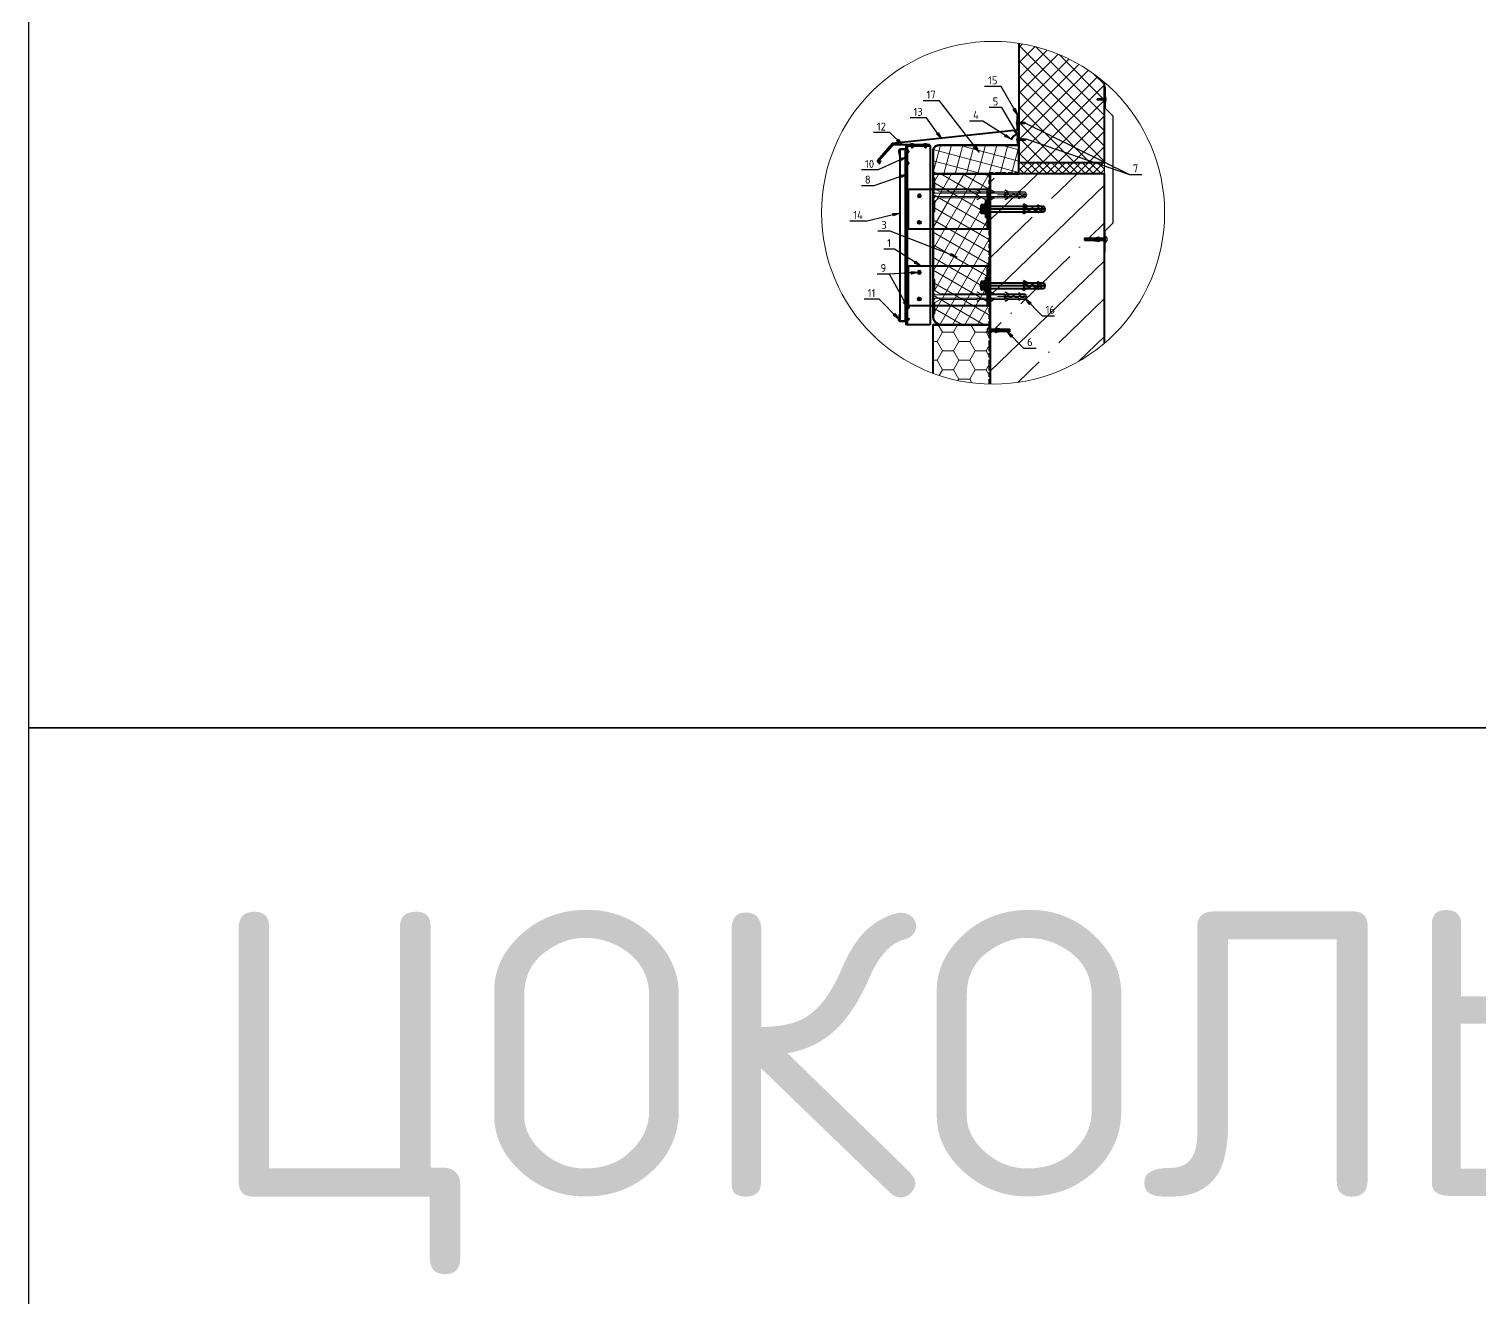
# Model space of a CAD drawing. Header units: millimetres. Extents: x -3689 to 2955806, y -724709 to -635850.
# Drawn here: x 2939567 to 2942103, y -716529 to -714310 of the extents above; entities that cross this region are included whole.
import ezdxf

# ---------------------------------------------------------------- set-up
doc = ezdxf.new("R2010")
doc.units = ezdxf.units.MM
doc.set_wipeout_variables(frame=1)
doc.linetypes.add('DASHED2', pattern=[0.375, 0.25, -0.125])
for name, color, linetype, lineweight in [('_PP_Hatch', 9, 'Continuous', 9), ('_PP_Primary Line Continuous', 3, 'Continuous', 40), ('_Выноска', 7, 'Continuous', 15), ('K_Dim', 165, 'Continuous', 13), ('гидроветрозащита', 10, 'Continuous', 70), ('Гидроизоляция монолита', 30, 'DASHED2', 50), ('Стены', 7, 'Continuous', 18), ('Стены сечение', 7, 'Continuous', 40), ('Штрих Мин. Вата', 40, 'Continuous', 15)]:
    doc.layers.add(name, color=color, linetype=linetype, lineweight=lineweight)
doc.layers.add('S-METL', color=14, linetype='Continuous')
doc.styles.add('GOST-2.304_Type-B', font='')
doc.styles.add('стиль1', font='isocpeur.ttf')
doc.styles.get('GOST-2.304_Type-B').set_extended_font_data('GOST Common')

# ---------------------------------------------------------------- blocks, each defined once
blk = doc.blocks.new('*U395')
for points in [[(-60.6, -10.6), (-50, 0)], [(-50, 0), (100.4, 0)], [(111, -10.6), (100.4, 0)], [(-80.6, -11.6), (-90.6, -11.6), (-90.6, -10.6), (-60.6, -10.6)], [(131, -11.6), (141, -11.6), (141, -10.6), (111, -10.6)]]:
    blk.add_lwpolyline(points)
blk = doc.blocks.new('шуруп 4х40')
at = {"color": 0}
for p, q in [((-3.2, -2.9), (-3.2, 2.9)), ((-1.1, 5.3), (0, 5.3)), ((0, -5.3), (0, 5.3)), ((0, 1.9), (0.1, 2)), ((0.8, -1.7), (0, 1.1)), ((1.1, -2), (0.1, 2)), ((0.1, 2), (0.4, 1.7)), ((1.4, -1.7), (0.4, 1.7)), ((2.3, 1.7), (0.4, 1.7)), ((2.3, 1.7), (2.5, 2)), ((3.2, -1.7), (2.3, 1.7)), ((3.5, -2), (2.5, 2)), ((2.5, 2), (2.8, 1.7)), ((3.8, -1.7), (2.8, 1.7)), ((2.8, 1.7), (4.7, 1.7)), ((4.7, 1.7), (4.9, 2)), ((5.6, -1.7), (4.7, 1.7)), ((5.9, -2), (4.9, 2)), ((4.9, 2), (5.2, 1.7)), ((6.2, -1.7), (5.2, 1.7)), ((5.2, 1.7), (7.1, 1.7)), ((7.1, 1.7), (7.3, 2)), ((8.1, -1.7), (7.1, 1.7)), ((8.4, -2), (7.3, 2)), ((7.3, 2), (7.7, 1.7)), ((8.6, -1.7), (7.7, 1.7)), ((9.5, 1.7), (7.7, 1.7)), ((9.5, 1.7), (9.8, 2)), ((10.5, -1.7), (9.5, 1.7)), ((10.8, -2), (9.8, 2)), ((9.8, 2), (10.1, 1.7)), ((11.1, -1.7), (10.1, 1.7)), ((12, 1.7), (10.1, 1.7)), ((12, 1.7), (12.2, 2)), ((12.9, -1.7), (12, 1.7)), ((13.2, -2), (12.2, 2)), ((12.2, 2), (12.5, 1.7)), ((13.5, -1.7), (12.5, 1.7)), ((12.5, 1.7), (14.4, 1.7)), ((14.4, 1.7), (14.6, 2)), ((15.3, -1.7), (14.4, 1.7)), ((15.6, -2), (14.6, 2)), ((14.6, 2), (14.9, 1.7)), ((15.9, -1.7), (14.9, 1.7)), ((14.9, 1.7), (16.8, 1.7)), ((16.8, 1.7), (17.1, 2)), ((17.8, -1.7), (16.8, 1.7)), ((18.1, -2), (17.1, 2)), ((17.1, 2), (17.4, 1.7)), ((18.3, -1.7), (17.4, 1.7)), ((19.2, 1.7), (17.4, 1.7)), ((19.2, 1.7), (19.5, 2)), ((20.2, -1.7), (19.2, 1.7)), ((20.5, -2), (19.5, 2)), ((19.5, 2), (19.8, 1.7)), ((20.7, -1.7), (19.8, 1.7)), ((21.6, 1.7), (19.8, 1.7)), ((21.6, 1.7), (21.9, 2)), ((22.6, -1.7), (21.6, 1.7)), ((22.9, -2), (21.9, 2)), ((21.9, 2), (22.2, 1.7)), ((23.2, -1.7), (22.2, 1.7)), ((24, 1.7), (22.2, 1.7)), ((24, 1.7), (24.3, 2)), ((25, -1.7), (24, 1.7)), ((25.3, -2), (24.3, 2)), ((24.3, 2), (24.6, 1.7)), ((25.6, -1.7), (24.6, 1.7)), ((26.5, 1.7), (24.6, 1.7)), ((26.5, 1.7), (26.7, 2)), ((27.4, -1.7), (26.5, 1.7)), ((27.7, -2), (26.7, 2)), ((26.7, 2), (27, 1.7)), ((28, -1.7), (27, 1.7)), ((28.9, 1.7), (27, 1.7)), ((28.9, 1.7), (29.1, 2)), ((29.8, -1.7), (28.9, 1.7)), ((30.1, -2), (29.1, 2)), ((29.1, 2), (29.4, 1.7)), ((30.4, -1.7), (29.4, 1.7)), ((29.4, 1.7), (31.3, 1.7)), ((31.3, 1.7), (31.5, 2)), ((32.2, -1.7), (31.3, 1.7)), ((32.5, -2), (31.5, 2)), ((31.5, 2), (31.8, 1.7)), ((32.8, -1.7), (31.8, 1.7)), ((31.8, 1.7), (33.8, 1.7)), ((33.8, 1.7), (34, 2)), ((34.7, -1.7), (33.8, 1.7)), ((35, -2), (34, 2)), ((34, 2), (34.3, 1.7)), ((35.3, -1.7), (34.3, 1.7)), ((34.3, 1.7), (35.7, 1.7)), ((36.2, 1.5), (35.7, 1.7)), ((36.5, 1.7), (36.2, 1.5)), ((36.9, -1.2), (36.2, 1.5)), ((37.2, -1.4), (36.5, 1.7)), ((36.9, 1.2), (36.5, 1.7)), ((37.4, -1), (36.9, 1.2)), ((40, 0), (36.9, 1.2)), ((37.4, -1), (40, 0)), ((-1.1, -5.3), (0, -5.3)), ((0, -1.7), (0.8, -1.7)), ((0.8, -1.7), (1.1, -2)), ((1.4, -1.7), (1.1, -2)), ((1.4, -1.7), (3.2, -1.7)), ((3.2, -1.7), (3.5, -2)), ((3.8, -1.7), (3.5, -2)), ((3.8, -1.7), (5.6, -1.7)), ((5.6, -1.7), (5.9, -2)), ((6.2, -1.7), (5.9, -2)), ((6.2, -1.7), (8.1, -1.7)), ((8.1, -1.7), (8.4, -2)), ((8.6, -1.7), (8.4, -2)), ((8.6, -1.7), (10.5, -1.7)), ((10.5, -1.7), (10.8, -2)), ((11.1, -1.7), (10.8, -2)), ((11.1, -1.7), (12.9, -1.7)), ((12.9, -1.7), (13.2, -2)), ((13.5, -1.7), (13.2, -2)), ((13.5, -1.7), (15.3, -1.7)), ((15.3, -1.7), (15.6, -2)), ((15.9, -1.7), (15.6, -2)), ((15.9, -1.7), (17.8, -1.7)), ((17.8, -1.7), (18.1, -2)), ((18.3, -1.7), (18.1, -2)), ((18.3, -1.7), (20.2, -1.7)), ((20.2, -1.7), (20.5, -2)), ((20.7, -1.7), (20.5, -2)), ((20.7, -1.7), (22.6, -1.7)), ((22.6, -1.7), (22.9, -2)), ((23.2, -1.7), (22.9, -2)), ((23.2, -1.7), (25, -1.7)), ((25, -1.7), (25.3, -2)), ((25.6, -1.7), (25.3, -2)), ((25.6, -1.7), (27.4, -1.7)), ((27.4, -1.7), (27.7, -2)), ((28, -1.7), (27.7, -2)), ((28, -1.7), (29.8, -1.7)), ((29.8, -1.7), (30.1, -2)), ((30.4, -1.7), (30.1, -2)), ((30.4, -1.7), (32.2, -1.7)), ((32.2, -1.7), (32.5, -2)), ((32.8, -1.7), (32.5, -2)), ((32.8, -1.7), (34.7, -1.7)), ((34.7, -1.7), (35, -2)), ((35.3, -1.7), (35, -2)), ((35.3, -1.7), (35.7, -1.7)), ((35.7, -1.7), (36.9, -1.2)), ((36.9, -1.2), (37.2, -1.4)), ((37.2, -1.4), (37.4, -1))]:
    blk.add_line(p, q, dxfattribs=at)
for centre, start, end in [((1.8, 0.6), 122.3235, 155.8642), ((1.8, -0.6), 204.1358, 237.6765)]:
    blk.add_arc(centre, 5.56, start, end, dxfattribs=at)
blk = doc.blocks.new('дюбель 6х40')
for p, q in [((0, 3), (12, 3)), ((0, -3), (0, 3)), ((12, 3.6), (12.1, 4.5)), ((21, 2.1), (12, 3.6)), ((12, 3), (12, 2.1)), ((12, 2.1), (21, 2.1)), ((12, 0.3), (40, 0.3)), ((12, -0.3), (12, 0.3)), ((21, 3), (12.1, 4.5)), ((21, 3), (38.6, 3)), ((24, 1.2), (24, 3)), ((24, 1.2), (27.6, 1.2)), ((27.6, 1.2), (27.6, 3)), ((30, 1.2), (30, 3)), ((30, 1.2), (33.6, 1.2)), ((33.6, 1.2), (33.6, 3)), ((38.6, 3), (38.6, 0.3)), ((40, 1.8), (38.6, 3)), ((40, 1.8), (40, 0.3)), ((12, -3), (0, -3)), ((12, -0.3), (40, -0.3)), ((21, -2.1), (12, -3.6)), ((12, -2.1), (21, -2.1)), ((12, -3), (12, -2.1)), ((12, -3.6), (12.1, -4.5)), ((21, -3), (12.1, -4.5)), ((38.6, -3), (21, -3)), ((24, -1.2), (27.6, -1.2)), ((24, -1.2), (24, -3)), ((27.6, -1.2), (27.6, -3)), ((30, -1.2), (33.6, -1.2)), ((30, -1.2), (30, -3)), ((33.6, -1.2), (33.6, -3)), ((38.6, -0.3), (38.6, -3)), ((40, -1.8), (38.6, -3)), ((40, -0.3), (40, -1.8))]:
    blk.add_line(p, q)
blk = doc.blocks.new('*U410')
for name in ['шуруп 4х40', 'дюбель 6х40']:
    blk.add_blockref(name, (0, 0))
blk = doc.blocks.new('анкер')
at = {"color": 9, "ltscale": 10}
blk.add_line((10.1, 0), (-105.7, 0), dxfattribs=at)
at = {"color": 9, "ltscale": 5}
for p, q in [((-103, 6.2), (-102.4, 7.4)), ((-103, -6.2), (-103, 6.2)), ((-97.3, 7.4), (-102.4, 7.4)), ((-97.3, 3.7), (-102.4, 3.7)), ((-96.6, 8.7), (-97.3, 7.4)), ((-96.6, 8.7), (-96.6, -8.7)), ((-103, -6.2), (-102.4, -7.4)), ((-97.3, -3.7), (-102.4, -3.7)), ((-97.3, -7.4), (-102.4, -7.4)), ((-96.6, -8.7), (-97.3, -7.4))]:
    blk.add_line(p, q, dxfattribs=at)
at = {"color": 9}
for p, q in [((-96.1, 8.7), (-96.6, 8.7)), ((-96.1, -8.7), (-96.6, -8.7))]:
    blk.add_line(p, q, dxfattribs=at)
at = {"color": 9, "ltscale": 3}
blk.add_line((-96.1, 8.7), (-96.1, -8.7), dxfattribs=at)
at = {"color": 9, "ltscale": 7}
for p, q in [((-94.3, 4.9), (-28.6, 4.9)), ((-22.3, 4.9), (-28.4, 8.4)), ((-28.4, 8.4), (-28.4, 7.5)), ((-22.5, 4.1), (-28.4, 7.5)), ((-22.3, 4.9), (-4.3, 4.9)), ((-22.3, 4.9), (-4.3, 4.9)), ((-1.2, 4.9), (-4.3, 6.7)), ((-4.3, 6.7), (-4.3, 6.2)), ((-1.2, 4.1), (-4.3, 6.2)), ((-4.3, 4.9), (-4.3, 4.1)), ((-4.3, 4.1), (-1.2, 4.1)), ((-1.2, 4.9), (6.3, 4.9)), ((8.6, 3), (6.3, 4.9)), ((8.2, -0.5), (8.2, 0.5)), ((8.6, -3), (8.6, 3)), ((-94.3, -4.9), (-28.6, -4.9)), ((-22.5, -4.1), (-28.4, -7.5)), ((-22.3, -4.9), (-28.4, -8.4)), ((-28.4, -8.4), (-28.4, -7.5)), ((-24.9, -0.5), (-25.9, -0.5)), ((-22.3, -4.9), (-4.3, -4.9)), ((-4.3, -4.9), (-4.3, -4.1)), ((-4.3, -4.1), (-1.2, -4.1)), ((-1.2, -4.1), (-4.3, -6.2)), ((-1.2, -4.9), (-4.3, -6.7)), ((-4.3, -6.7), (-4.3, -6.2)), ((-1.2, -4.9), (6.3, -4.9)), ((8.6, -3), (6.3, -4.9))]:
    blk.add_line(p, q, dxfattribs=at)
blk.add_lwpolyline([(-96.1, -8.9), (-94.3, -8.9), (-94.3, 8.9), (-96.1, 8.9)], close=True, dxfattribs=at)
at = {"color": 9, "ltscale": 5}
blk.add_lwpolyline([(-94.3, 14.9), (-91.4, 14.9), (-91.4, -14.9), (-94.3, -14.9)], close=True, dxfattribs=at)
at = {"color": 9, "ltscale": 7}
for points in [[(-29.4, 0.5), (-30.2, 0.5)], [(-28.6, 4.9), (-28.6, 4.1), (-22.5, 4.1)], [(8.2, 0.5), (4.6, 0.5), (2.2, -1.7), (-2.5, 1.9), (-7.9, -1.7), (-13.6, 1.9), (-18.9, -1.7), (-23.3, 1.9), (-24.9, 0.5), (-26.4, 0.5)], [(8.2, -0.5), (4.6, -0.5), (2.2, -2.6), (-2.5, 1), (-7.9, -2.6), (-13.6, 1), (-18.9, -2.6), (-23.3, 0.9), (-24.9, -0.5), (-26.4, -0.5)], [(-29.4, -0.5), (-30.2, -0.5)], [(-28.6, -4.9), (-28.6, -4.1), (-22.5, -4.1)]]:
    blk.add_lwpolyline(points, dxfattribs=at)
for centre, radius, start, end in [((-30.2, 0), 0.471, 90, 270), ((-27.9, 0), 1.57, 17.4576, 162.5424), ((-27.9, 0), 1.57, 197.4576, 342.5424)]:
    blk.add_arc(centre, radius, start, end, dxfattribs=at)
at = {"color": 9, "ltscale": 5}
for points in [[(-102.4, 7.4), (-103.4, 5.6), (-102.4, 3.7)], [(-102.4, 3.7), (-103.4, 0), (-102.4, -3.7)], [(-97.3, 3.7), (-98.4, 5.6), (-97.3, 7.4)], [(-97.3, -3.7), (-98.4, 0), (-97.3, 3.7)], [(-102.4, -3.7), (-103.4, -5.6), (-102.4, -7.4)], [(-97.3, -7.4), (-98.4, -5.6), (-97.3, -3.7)]]:
    blk.add_rational_spline(points, [1.31624349047, 1.51986706708, 1.31624349047], degree=2, dxfattribs=at)
blk = doc.blocks.new('4.2x16')
at = {"lineweight": 0}
for p, q in [((-1.2, 5.3), (-1.2, -5.3)), ((14.9, 1.6), (16, 0))]:
    blk.add_line(p, q, dxfattribs=at)
for points in [[(-1.2, 3.6, 0.114819), (-2.1, 0.2), (-1.6, 0.2), (-1.6, -0.2), (-2.1, -0.2, 0.114819), (-1.2, -3.6)], [(0, -5.3), (0, 5.3, 0.414214), (-0.2, 5.5), (-1, 5.5, 0.414214), (-1.2, 5.3, 0.209763), (-1.2, 3.8)], [(0, 3.1, 0.414214), (1.5, 1.6), (3.3, 1.6), (3.6, 2.1)], [(14.2, -0.8, 0.131652), (14.9, -1.6), (16, 0), (14.2, -0.8), (9.9, 1.6), (14.9, 1.6), (14.7, 1.3), (15.7, -0.1)], [(-1.2, -3.8, 0.209763), (-1.2, -5.3, 0.414214), (-1, -5.5), (-0.2, -5.5, 0.414214), (0, -5.3)], [(5.1, -1.6), (1.5, -1.6, 0.414214), (0, -3.1)]]:
    blk.add_lwpolyline(points, format="xyb", dxfattribs=at)
for points in [[(0, -1.6), (0, -1.6), (0, 1.6)], [(3.6, 2.1), (5.4, -2.1)], [(3.9, 1.6), (5.3, 1.6)], [(5.6, 2.1), (7.4, -2.1)], [(5.9, 1.6), (7.3, 1.6)], [(7.6, 2.1), (9.4, -2.1)], [(7.9, 1.6), (9.3, 1.6)], [(14.7, 1.3), (11, 1.3), (14.6, -0.7)], [(7.1, -1.6), (5.7, -1.6)], [(9.1, -1.6), (7.7, -1.6)], [(11.1, -1.6), (9.7, -1.6)], [(11.7, -1.6), (11.4, -2.1)], [(14.9, -1.6), (11.7, -1.6)]]:
    blk.add_lwpolyline(points, dxfattribs=at)
for points in [[(3.6, 2.1), (5.7, -1.6), (5.4, -2.1), (3.3, 1.6)], [(5.3, 1.6), (5.6, 2.1), (7.7, -1.6), (7.4, -2.1)], [(7.3, 1.6), (7.6, 2.1), (9.7, -1.6), (9.4, -2.1)], [(9.6, 2.1), (11.4, -2.1), (9.3, 1.6), (9.6, 2.1), (11.7, -1.6)]]:
    blk.add_lwpolyline(points, close=True, dxfattribs=at)
blk = doc.blocks.new('*U385')
blk.add_blockref('4.2x16', (0, 0))
blk = doc.blocks.new('перфолента')
at = {"layer": '_PP_Primary Line Continuous', "color": 116, "true_color": 0x136734}
for points in [[(-3.3, -10.6), (-1.3, -10.6), (-1.3, 3.4), (-3.3, 3.4), (-3.3, -10.6)], [(-3.3, 3.4), (-1.3, -10.6), (-1.3, 3.4), (-3.3, -10.6)]]:
    blk.add_lwpolyline(points, dxfattribs=at)
blk = doc.blocks.new('кляммер')
at = {"layer": '_PP_Primary Line Continuous', "color": 6}
blk.add_lwpolyline([(0, 38), (0, 24.6), (-1, 24.6), (-1, 14.6), (0, 14.6), (0, 0)], dxfattribs=at)
blk.add_lwpolyline([(0, 0), (0, 6, 0.414214), (-1, 7), (-10.2, 7, -0.485847), (-13.1, 10.7), (-11.6, 16.8, 0.144281), (-11.7, 18), (-11.9, 18.6)], format="xyb", dxfattribs=at)
blk = doc.blocks.new('заклнпка')
at = {"layer": '_PP_Primary Line Continuous', "color": 116, "true_color": 0x136734}
blk.add_lwpolyline([(-0.3, -2.4), (0, -2.4), (0, -1.4), (2, -1.4, 1.795088), (2, 1.6), (0, 1.6), (0, 2.6), (-0.3, 2.6, 0.29532)], format="xyb", close=True, dxfattribs=at)
blk = doc.blocks.new('ваыаы')
at = {"layer": '_PP_Primary Line Continuous', "color": 159, "true_color": 0x22346e}
blk.add_lwpolyline([(-141.4, 35), (0, 35), (0, -35), (-141.4, -35)], close=True, dxfattribs=at)
blk.add_lwpolyline([(0, -35), (-3, -35), (-3, 35), (0, 35), (-3, -35), (0, -35), (-3, 35)], dxfattribs=at)
blk = doc.blocks.new('заккккккл')
at = {"layer": '_PP_Primary Line Continuous', "color": 7}
for radius in [2.61, 0.21]:
    blk.add_circle((0, 0), radius, dxfattribs=at)
blk = doc.blocks.new('Паршют')
at = {"color": 1}
for p, q in [((164.4, 0), (113, 0)), ((162.6, -0.5), (162.6, 0.5)), ((163, -3), (163, 3)), ((83.3, -4.2), (77.4, -7.6)), ((83.5, -5), (77.4, -8.5)), ((77.4, -8.5), (77.4, -7.6)), ((113, -5), (125.8, -5)), ((131.8, -4.2), (125.9, -7.6)), ((132, -5), (125.9, -8.5)), ((125.9, -8.5), (125.9, -7.6)), ((129.4, -0.5), (128.5, -0.5)), ((132, -5), (150, -5)), ((150, -5), (150, -4.2)), ((150, -4.2), (153.2, -4.2)), ((153.2, -4.2), (150.1, -6.3)), ((153.2, -5), (150.1, -6.8)), ((150.1, -6.8), (150.1, -6.3)), ((153.2, -5), (160.6, -5)), ((163, -3), (160.6, -5))]:
    blk.add_line(p, q, dxfattribs=at)
at = {"color": 9, "ltscale": 7}
for p, q in [((83.5, -5), (101.5, -5)), ((107.6, -4.2), (101.7, -7.6)), ((107.8, -5), (101.7, -8.5)), ((101.7, -8.5), (101.7, -7.6)), ((107.8, -5), (125.8, -5))]:
    blk.add_line(p, q, dxfattribs=at)
at = {"color": 1}
for points in [[(77.4, 7.6), (77.4, 8.5), (83.5, 5), (101.5, 5), (101.5, 4.2), (107.6, 4.2), (101.7, 7.6), (101.7, 8.5), (107.8, 5), (125.8, 5), (125.8, 4.2), (131.8, 4.2), (125.9, 7.6), (125.9, 8.5), (132, 5), (150, 5), (150, 4.2), (153.2, 4.2), (150.1, 6.3), (150.1, 6.8), (153.2, 5), (160.6, 5), (162.9, 3), (162.9, -3), (160.6, -5), (153.2, -5), (150.1, -6.8), (150.1, -6.3), (153.2, -4.2), (150, -4.2), (150, -5), (132, -5), (125.9, -8.5), (125.9, -7.6), (131.8, -4.2), (125.8, -4.2), (125.8, -5), (107.8, -5), (101.7, -8.5), (101.7, -7.6), (107.6, -4.2), (101.5, -4.2), (101.5, -5), (83.5, -5), (77.4, -8.5), (77.4, -7.6), (83.3, -4.2), (77.2, -4.2), (77.2, -5), (12.7, -5), (3, -10.4), (3, -30), (0, -30), (0, 30), (3, 30), (3, 10.4), (12.7, 5), (77.2, 5), (77.2, 4.2), (83.3, 4.2), (77.4, 7.6)], [(162.9, -3), (3.4, -3), (0.6, -6.7), (0.6, -6.7), (0, -6.7), (0, 6.7), (0.6, 6.7), (0.6, 6.7), (3.4, 3), (162.9, 3)], [(113, 5), (125.8, 5), (125.8, 4.2), (131.8, 4.2), (125.9, 7.6)], [(125, 0.5), (124.1, 0.5)], [(132, 5), (125.9, 8.5), (125.9, 7.6)], [(162.6, 0.5), (158.9, 0.5), (156.6, -1.7), (151.9, 1.9), (146.5, -1.7), (140.8, 1.9), (135.5, -1.7), (131.1, 1.9), (129.4, 0.5), (128, 0.5)], [(162.6, -0.5), (158.9, -0.5), (156.6, -2.6), (151.9, 1), (146.5, -2.6), (140.8, 1), (135.5, -2.6), (131.1, 0.9), (129.4, -0.5), (128, -0.5)], [(150, 5), (132, 5), (150, 5), (150, 4.2), (153.2, 4.2), (150.1, 6.3)], [(163, 3), (160.6, 5), (153.2, 5), (150.1, 6.8), (150.1, 6.3)], [(77.2, -5), (77.2, -4.2), (83.3, -4.2)], [(125, -0.5), (124.1, -0.5)], [(125.8, -5), (125.8, -4.2), (131.8, -4.2)]]:
    blk.add_lwpolyline(points, dxfattribs=at)
at = {"color": 9, "ltscale": 7}
for points in [[(83.5, 5), (101.5, 5), (83.5, 5), (77.4, 8.5), (77.4, 7.6)], [(101.5, 5), (101.5, 4.2), (107.6, 4.2), (101.7, 7.6)], [(107.8, 5), (125.8, 5), (107.8, 5), (101.7, 8.5), (101.7, 7.6)], [(101.5, -5), (101.5, -4.2), (107.6, -4.2)]]:
    blk.add_lwpolyline(points, dxfattribs=at)
at = {"color": 1}
for centre, radius, start, end in [((124.1, 0), 0.471, 90, 270), ((126.5, 0), 1.57, 17.4576, 162.5424), ((126.5, 0), 1.57, 197.4576, 342.5424)]:
    blk.add_arc(centre, radius, start, end, dxfattribs=at)

msp = doc.modelspace()

# ---------------------------------------------------------------- hatches: boundary and pattern name
for points in [[(2941296.4, -714459.7), (2941288.5, -714450.4), (2941292.1, -714448.3)], [(2941094.7, -714512.2), (2941084.6, -714505.3), (2941087.6, -714502.3)], [(2941163, -714501.6), (2941154.2, -714493.1), (2941157.7, -714490.6)], [(2941285, -714502.3), (2941273.7, -714497.6), (2941276, -714494.1)], [(2941297.6, -714496.7), (2941289.7, -714487.4), (2941293.4, -714485.3)], [(2941228.9, -714525), (2941219.9, -714516.8), (2941223.3, -714514.2)], [(2941103.4, -714563.8), (2941092.7, -714569.7), (2941091.3, -714565.7)], [(2941090.1, -714631.9), (2941078.9, -714636.8), (2941077.9, -714632.7)], [(2941190.7, -714709), (2941178.7, -714706.6), (2941180.3, -714702.7)], [(2941122.5, -714735.6), (2941110.7, -714738.6), (2941110.4, -714734.4)], [(2941122.6, -714735.5), (2941110.8, -714738.5), (2941110.5, -714734.3)], [(2941127.2, -714723.9), (2941115.9, -714719.3), (2941118.2, -714715.7)], [(2941104.3, -714797), (2941096.7, -714787.5), (2941100.4, -714785.4)], [(2941088.3, -714817.5), (2941078.4, -714810.4), (2941081.4, -714807.4)], [(2941277.9, -714838.8), (2941287.8, -714845.8), (2941284.8, -714848.8)]]:
    msp.add_hatch(color=256).paths.add_polyline_path(points, flags=0)
msp.add_hatch(color=256).paths.add_polyline_path([(2941102.4, -714533.2), (2941092.7, -714540), (2941090.5, -714536.4)])
at = {"layer": '_PP_Hatch', "ltscale": 10}
h = msp.add_hatch(dxfattribs=at)
h.set_pattern_fill('ANSI35', color=256, scale=15, angle=359)
h.set_pattern_definition([(44, (2873942.74, -728131.29), (-66.16621, 68.51712), []), (44, (2874010.08, -728132.47), (-66.16621, 68.51712), [119.0625, -23.8125, 0, -23.8125])])
edge = h.paths.add_edge_path()
edge.add_arc((2941253.4, -714631.3), 300, 269.0438, 310.5399)
edge.add_line((2941448.4, -714859.3), (2941448.4, -714563.2))
edge.add_line((2941448.4, -714563.2), (2941248.4, -714563.2))
edge.add_line((2941248.4, -714563.2), (2941248.4, -714931.3))
at = {"layer": '_Выноска'}
h = msp.add_hatch(color=256, dxfattribs=at)
h.set_gradient(color2=(0, 0, 0))
edge = h.paths.add_edge_path()
edge.add_line((2941295.8, -714461.5), (2941295.8, -714486.5))
edge.add_line((2941295.8, -714486.5), (2941298.4, -714486.5))
edge.add_line((2941298.4, -714486.5), (2941298.4, -714459.1))
edge.add_line((2941298.4, -714459.1), (2941297.8, -714459.1))
edge.add_arc((2941297.8, -714461.1), 2, 90, 180)
edge.add_line((2941295.8, -714461.1), (2941295.8, -714461.5))
at = {"layer": 'Штрих Мин. Вата'}
h = msp.add_hatch(dxfattribs=at)
h.set_pattern_fill('ANSI37', color=256, scale=6)
h.set_pattern_definition([(45, (2910561.015, -741361.536), (-13.470384, 13.470384), []), (135, (2910561.015, -741361.536), (-13.470384, -13.470384), [])])
edge = h.paths.add_edge_path()
edge.add_arc((2941253.4, -714631.3), 300, 49.4601, 81.3744)
edge.add_line((2941298.4, -714334.7), (2941298.4, -714543.2))
edge.add_line((2941298.4, -714543.2), (2941448.4, -714543.2))
edge.add_line((2941448.4, -714543.2), (2941448.4, -714403.3))
h = msp.add_hatch(dxfattribs=at)
h.set_pattern_fill('ANSI37', color=256, scale=6, angle=30)
h.set_pattern_definition([(75, (2910561.015, -744585.486), (-18.400887, 4.930503), []), (165, (2910561.015, -744585.486), (-4.930503, -18.400887), [])])
edge = h.paths.add_edge_path()
edge.add_line((2941298.4, -714563.2), (2941298.4, -714513.2))
edge.add_line((2941298.4, -714513.2), (2941158.4, -714513.2))
edge.add_arc((2941158.4, -714523.2), 10, 90, 180)
edge.add_line((2941148.4, -714523.2), (2941148.4, -714563.2))
edge.add_line((2941148.4, -714563.2), (2941298.4, -714563.2))
h = msp.add_hatch(dxfattribs=at)
h.set_pattern_fill('ANSI37', color=256, scale=3)
h.set_pattern_definition([(45, (2910561.015, -741361.536), (-6.735192, 6.735192), []), (135, (2910561.015, -741361.536), (-6.735192, -6.735192), [])])
h.paths.add_polyline_path([(2941298.4, -714543.2), (2941448.4, -714543.2), (2941448.4, -714563.2), (2941298.4, -714563.2)])
h = msp.add_hatch(dxfattribs=at)
h.set_pattern_fill('ANSI37', color=256, scale=6, angle=15)
h.set_pattern_definition([(60, (2910561.015, -744585.486), (-16.497784, 9.525), []), (150, (2910561.015, -744585.486), (-9.525, -16.497784), [])])
edge = h.paths.add_edge_path()
edge.add_line((2941248.4, -714827.2), (2941248.4, -714563.2))
edge.add_line((2941248.4, -714563.2), (2941148.4, -714563.2))
edge.add_line((2941148.4, -714563.2), (2941148.4, -714813.2))
edge.add_arc((2941163, -714812.8), 14.6, 181.5535, 259.3691)
edge.add_line((2941160.3, -714827.2), (2941248.4, -714827.2))
h = msp.add_hatch(dxfattribs=at)
h.set_pattern_fill('HONEY', color=256, scale=6)
h.set_pattern_definition([(0, (2910561.015, -744585.486), (28.575, 16.497784), [19.05, -38.1]), (120, (2910561.015, -744585.486), (-28.575, 16.497784), [19.05, -38.1]), (60, (2910561.015, -744585.486), (6e-08, 32.995568), [-38.1, 19.05])])
edge = h.paths.add_edge_path()
edge.add_arc((2941253.4, -714631.3), 300, 249.5113, 269.0438)
edge.add_line((2941248.4, -714931.3), (2941248.4, -714827.2))
edge.add_line((2941248.4, -714827.2), (2941148.4, -714827.2))
edge.add_line((2941148.4, -714827.2), (2941148.4, -714912.3))

# ---------------------------------------------------------------- linework, layer by layer
for p, q in [((2941267.3, -714410.1), (2941238.5, -714410.1)), ((2941268.5, -714447.1), (2941246.7, -714447.1)), ((2941163, -714501.6), (2941136.9, -714465.3)), ((2941102.4, -714533.2), (2941052.2, -714556.3)), ((2941052.2, -714556.3), (2941023.4, -714556.3)), ((2941090.1, -714631.9), (2941033, -714645.9)), ((2941033, -714645.9), (2941002.8, -714645.9)), ((2941081.1, -714694.9), (2941062.1, -714694.9)), ((2941072.4, -714738.7), (2941050.6, -714738.7))]:
    msp.add_line(p, q)
for points in [[(2941296.4, -714459.7), (2941267.3, -714410.1)], [(2941159.8, -714435.2), (2941131, -714435.2)], [(2941228.9, -714525), (2941159.8, -714435.2)], [(2941297.6, -714496.7), (2941268.5, -714447.1)], [(2941136.9, -714465.3), (2941108.1, -714465.3)], [(2941235.6, -714470.8), (2941212.4, -714470.8)], [(2941285, -714502.3), (2941235.6, -714470.8)], [(2941310.2, -714474.2), (2941492, -714564.2)], [(2941072.9, -714491), (2941044.1, -714491)], [(2941094.7, -714512.2), (2941072.9, -714491)], [(2941310.9, -714501.7), (2941492, -714564.2)], [(2941045, -714583.9), (2941023.2, -714583.9)], [(2941103.4, -714563.8), (2941045, -714583.9)], [(2941492, -714564.2), (2941513.8, -714564.2)], [(2941073.6, -714663.3), (2941051.8, -714663.3)], [(2941190.7, -714709), (2941073.6, -714663.3)], [(2941127.2, -714723.9), (2941081.1, -714694.9)], [(2941122.6, -714735.5), (2941072.4, -714738.7)], [(2941122.5, -714735.6), (2941072.4, -714738.7)], [(2941104.3, -714797), (2941072.4, -714738.7)], [(2941054.1, -714782.4), (2941028.1, -714782.4)], [(2941088.3, -714817.5), (2941054.1, -714782.4)], [(2941339.3, -714811.4), (2941361.1, -714811.4)], [(2941277.9, -714838.8), (2941306.9, -714868.2)], [(2941306.9, -714868.2), (2941328.7, -714868.2)]]:
    msp.add_lwpolyline(points)
for points in [[(2941296.4, -714459.7), (2941288.5, -714450.4), (2941292.1, -714448.3)], [(2941094.7, -714512.2), (2941084.6, -714505.3), (2941087.6, -714502.3)], [(2941163, -714501.6), (2941154.2, -714493.1), (2941157.7, -714490.6)], [(2941285, -714502.3), (2941273.7, -714497.6), (2941276, -714494.1)], [(2941297.6, -714496.7), (2941289.7, -714487.4), (2941293.4, -714485.3)], [(2941102.4, -714533.2), (2941092.7, -714540), (2941090.5, -714536.4)], [(2941228.9, -714525), (2941219.9, -714516.8), (2941223.3, -714514.2)], [(2941103.4, -714563.8), (2941092.7, -714569.7), (2941091.3, -714565.7)], [(2941090.1, -714631.9), (2941078.9, -714636.8), (2941077.9, -714632.7)], [(2941190.7, -714709), (2941178.7, -714706.6), (2941180.3, -714702.7)], [(2941122.5, -714735.6), (2941110.7, -714738.6), (2941110.4, -714734.4)], [(2941122.6, -714735.5), (2941110.8, -714738.5), (2941110.5, -714734.3)], [(2941127.2, -714723.9), (2941115.9, -714719.3), (2941118.2, -714715.7)], [(2941104.3, -714797), (2941096.7, -714787.5), (2941100.4, -714785.4)], [(2941088.3, -714817.5), (2941078.4, -714810.4), (2941081.4, -714807.4)], [(2941277.9, -714838.8), (2941287.8, -714845.8), (2941284.8, -714848.8)]]:
    msp.add_lwpolyline(points, close=True)
at = {"color": 4}
msp.add_lwpolyline([(2939566.8, -715532.9), (2943840.6, -715532.9), (2943840.6, -720120.8), (2939566.8, -720120.8)], close=True, dxfattribs=at)
at = {"layer": '_PP_Hatch', "linetype": 'Continuous', "ltscale": 10}
for p, q in [((2941248.4, -714613.2), (2941248.4, -714563.2)), ((2941248.4, -714703.2), (2941248.4, -714653.2)), ((2941248.4, -714793.2), (2941248.4, -714743.2))]:
    msp.add_line(p, q, dxfattribs=at)
at = {"layer": '_PP_Hatch', "ltscale": 10}
msp.add_lwpolyline([(2941248.4, -714563.2), (2941248.4, -714931.3)], dxfattribs=at)
at = {"layer": '_PP_Primary Line Continuous', "ltscale": 10}
for points in [[(2941298.4, -714334.7), (2941298.4, -714543.2), (2941448.4, -714543.2), (2941448.4, -714403.3)], [(2941448.4, -714859.3), (2941448.4, -714563.2), (2941248.4, -714563.2), (2941248.4, -714931.3)], [(2941148.4, -714912.3), (2941148.4, -714827.2), (2941248.4, -714827.2), (2941248.4, -714931.3)]]:
    msp.add_lwpolyline(points, dxfattribs=at)
at = {"layer": '_PP_Primary Line Continuous'}
for points in [[(2941295.8, -714461.5), (2941295.8, -714486.5), (2941077.5, -714510.2), (2941077.5, -714510.2), (2941051.3, -714540.2), (2941054.5, -714545.3), (2941057.2, -714539.9)], [(2941143.4, -714512.2), (2941078.4, -714512.2), (2941053.8, -714540.4), (2941054.3, -714541.3), (2941055.5, -714539)], [(2941142.4, -714513.2), (2941102.4, -714513.2), (2941102.4, -714553.2)], [(2941248.4, -714827.2), (2941148.4, -714827.2)]]:
    msp.add_lwpolyline(points, dxfattribs=at)
msp.add_lwpolyline([(2941100.1, -714520.7), (2941090.1, -714520.7), (2941090.1, -714820.7), (2941100.1, -714820.7)], close=True, dxfattribs=at)
at = {"layer": '_PP_Primary Line Continuous', "color": 217, "true_color": 0x93278f}
msp.add_lwpolyline([(2941143.4, -714827.2), (2941103.4, -714827.2), (2941103.4, -714514.2), (2941143.4, -714514.2), (2941143.4, -714827.2)], dxfattribs=at)
at = {"layer": '_PP_Primary Line Continuous', "ltscale": 10}
msp.add_lwpolyline([(2941298.4, -714563.2), (2941298.4, -714513.2), (2941158.4, -714513.2, 0.414214), (2941148.4, -714523.2), (2941148.4, -714563.2), (2941298.4, -714563.2)], format="xyb", dxfattribs=at)
msp.add_lwpolyline([(2941248.4, -714827.2), (2941248.4, -714563.2), (2941148.4, -714563.2), (2941148.4, -714813.2, 0.353214), (2941160.3, -714827.2)], format="xyb", close=True, dxfattribs=at)
at = {"layer": '_Выноска'}
msp.add_lwpolyline([(2941295.8, -714461.5), (2941295.8, -714461.5), (2941295.8, -714486.5), (2941298.4, -714486.5), (2941298.4, -714459.1), (2941297.8, -714459.1, 0.414214), (2941295.8, -714461.1), (2941295.8, -714461.5)], format="xyb", dxfattribs=at)
msp.add_circle((2941253.4, -714631.3), 300, dxfattribs=at)
at = {"layer": 'K_Dim'}
msp.add_lwpolyline([(2941298.4, -714543.2), (2941448.4, -714543.2), (2941448.4, -714563.2), (2941298.4, -714563.2)], close=True, dxfattribs=at)
at = {"layer": 'гидроветрозащита'}
msp.add_lwpolyline([(2941248.4, -714847.2), (2941248.4, -714827.2), (2941160.3, -714827.2, -0.353214), (2941148.4, -714813.2), (2941148.4, -714523.2, -0.414214), (2941158.4, -714513.2), (2941297.4, -714513.2, 0.414214), (2941298.4, -714512.2), (2941298.4, -714496.2, 0.49451), (2941296.2, -714494.2), (2941296.2, -714494.2, 0.314575), (2941285, -714503.5)], format="xyb", dxfattribs=at)
msp.add_lwpolyline([(2941248.4, -714847.2), (2941248.4, -714827.2), (2941160.3, -714827.2, -0.353214), (2941148.4, -714813.2), (2941148.4, -714523.2, -0.414214), (2941158.4, -714513.2), (2941297.4, -714513.2, 0.414214), (2941298.4, -714512.2), (2941298.4, -714496.2, 0.49451), (2941296.2, -714494.2), (2941296.2, -714494.2, 0.314575), (2941285, -714503.5)], format="xyb", dxfattribs=at)
at = {"layer": 'Гидроизоляция монолита', "ltscale": 30}
msp.add_lwpolyline([(2941298.4, -714562.2), (2941247.4, -714562.2), (2941247.4, -714931.3)], dxfattribs=at)
at = {"layer": 'Стены сечение', "ltscale": 100}
msp.add_line((2941148.4, -714912.3), (2941148.4, -714852.8), dxfattribs=at)

# ---------------------------------------------------------------- block references
at = {"layer": '_PP_Primary Line Continuous'}
for name, p in [('перфолента', (2941299.6, -714499.5)), ('заклнпка', (2941101.4, -714524)), ('заклнпка', (2941101.4, -714544.5)), ('анкер', (2941335.3, -714624.9)), ('заккккккл', (2941124.3, -714648.2)), ('анкер', (2941335.3, -714758.9)), ('заккккккл', (2941124.3, -714782.3)), ('кляммер', (2941101.4, -714828.2)), ('перфолента', (2941249.6, -714833.5))]:
    msp.add_blockref(name, p, dxfattribs=at)
at = {"layer": '_PP_Primary Line Continuous', "xscale": -1, "rotation": 180}
for name, p in [('кляммер', (2941101.4, -714513.2)), ('заккккккл', (2941124.3, -714601.5)), ('заккккккл', (2941124.3, -714735.6)), ('заклнпка', (2941101.4, -714796.8)), ('заклнпка', (2941101.4, -714817.4))]:
    msp.add_blockref(name, p, dxfattribs=at)
at = {"layer": '_PP_Primary Line Continuous', "rotation": 270}
for p in [(2941111.5, -714512.2), (2941134.8, -714512.2)]:
    msp.add_blockref('заклнпка', p, dxfattribs=at)
at = {"layer": 'S-METL'}
for name, p, xscale, yscale, zscale, rotation in [('*U385', (2941449.6, -714432.9), 0.9090909090909092, 0.9090909090909092, 0.9090909090909092, 180.0000000003209), ('*U395', (2941462.9, -714524.2), 1.25, 1.25, 1.25, 270), ('*U385', (2941295.8, -714474), -0.9090909090909092, 0.9090909090909092, 0.9090909090909092, 180), ('*U385', (2941296.4, -714503.2), -0.9090909090909092, 0.9090909090909092, 0.9090909090909092, 180), ('*U410', (2941449.6, -714677.6), 0.906249999999818, 0.906249999999818, 0.906249999999818, 180)]:
    msp.add_blockref(name, p, dxfattribs=dict(at, xscale=xscale, yscale=yscale, zscale=zscale, rotation=rotation))
at = {"layer": 'S-METL', "xscale": 0.906249999999818, "yscale": 0.906249999999818, "zscale": 0.906249999999818}
msp.add_blockref('*U410', (2941246.4, -714837.2), dxfattribs=at)
at = {"layer": 'Гидроизоляция монолита'}
for p in [(2941246.9, -714624.9), (2941246.9, -714758.9)]:
    msp.add_blockref('ваыаы', p, dxfattribs=at)

# ---------------------------------------------------------------- texts
at = {"style": 'GOST-2.304_Type-B'}
for s, p in [('15', (2941244.5, -714406.5)), ('17', (2941137, -714431.6)), ('5', (2941252.7, -714443.5)), ('13', (2941114.1, -714461.7)), ('4', (2941218.4, -714467.2)), ('12', (2941050.1, -714487.4)), ('10', (2941029.4, -714552.7)), ('7', (2941498, -714560.6)), ('8', (2941029.2, -714580.3)), ('14', (2941008.8, -714642.3)), ('3', (2941057.8, -714659.7)), ('1', (2941068.1, -714691.3)), ('9', (2941056.6, -714735.1)), ('11', (2941034.1, -714778.8)), ('16', (2941345.3, -714807.8)), ('6', (2941312.9, -714864.6))]:
    msp.add_text(s, height=14, dxfattribs=at).set_placement(p)
at = {"layer": 'Стены', "color": 0, "lineweight": 25, "ltscale": 100, "insert": (2939876.4, -715853.2), "char_height": 500, "attachment_point": 1, "style": 'стиль1'}
msp.add_mtext_dynamic_manual_height_columns('ЦОКОЛЬ61.6', width=13020.427, gutter_width=312000, heights=[0], dxfattribs=at)

# ---------------------------------------------------------------- next in the draw order: block references
at = {"layer": '_Выноска'}
for p in [(2941148.4, -714599.9), (2941148.4, -714777.9)]:
    msp.add_blockref('Паршют', p, dxfattribs=at)

# ---------------------------------------------------------------- next in the draw order: hatches: boundary and pattern name
msp.add_hatch(color=256).paths.add_polyline_path([(2941310.2, -714782), (2941320.2, -714789.1), (2941317.2, -714792)], flags=0)

# ---------------------------------------------------------------- next in the draw order: linework, layer by layer
at = {"color": 230, "true_color": 0xff0080}
msp.add_lwpolyline([(2939566.8, -710945), (2943840.6, -710945), (2943840.6, -715532.9), (2939566.8, -715532.9)], close=True, dxfattribs=at)
msp.add_lwpolyline([(2941310.2, -714782), (2941339.3, -714811.4)])
msp.add_lwpolyline([(2941310.2, -714782), (2941320.2, -714789.1), (2941317.2, -714792)], close=True)

doc.saveas('drawing.dxf')
